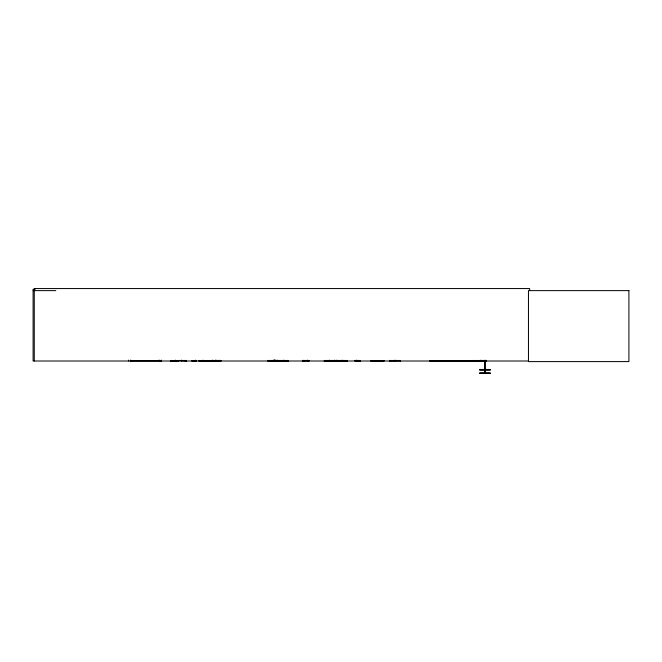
<?xml version="1.0" encoding="UTF-8"?>
<svg xmlns="http://www.w3.org/2000/svg" width="662" height="662" viewBox="0 0 662 662"><rect width="100%" height="100%" fill="white"/><g stroke="black" fill="none" stroke-linecap="round" stroke-linejoin="round"><path stroke-width="0.99" d="M207.454 360.98L207.454 360.418M218.096 360.98L218.104 360.418M269.434 360.98L269.434 360.418M269.699 360.98L269.707 360.418M269.856 360.98L269.864 360.418M280.349 360.98L280.349 360.418M280.506 360.98L280.514 360.418M216.879 360.914L216.888 360.467M324.099 361.005L347.451 361.005M324.413 360.914L324.43 360.467L347.111 360.467L347.161 360.931M332.581 360.914L332.597 360.467M170.523 361.005L177.995 360.864L170.912 360.467M280.175 360.914L280.084 360.418M304.007 360.914L304.032 360.467M308.806 360.931L308.873 360.467L302.898 360.467M191.765 361.005L196.151 360.864L192.245 360.467M160.022 360.931L159.79 360.931M459.494 360.98L459.279 360.542L459.122 360.989M460.065 360.955L459.833 360.542C459.18 361.642 460.562 360.202 460.239 361.005M465.75 360.964L465.866 360.542L465.427 360.98M480.049 360.98L480.149 360.434M480.546 360.823L480.645 360.989M481.39 360.997L481.233 360.749M481.539 360.964L481.713 360.682M481.853 360.972L482.209 360.989M450.855 360.997L434.363 360.823M436.473 360.98L436.746 360.823M442.555 360.98L442.754 360.542L442.952 360.989M445.261 360.964L444.707 360.98L444.98 360.542L445.973 360.964L445.692 360.542L445.402 360.955M448.133 360.972L448.248 360.823M450.094 360.972L450.723 360.823M450.565 360.972L450.706 360.434M463.441 360.98L463.648 360.542L463.913 360.964M466.842 360.989L466.611 360.749M456.763 361.005L456.946 360.542L457.128 360.997M464.327 360.823L463.607 360.749M483.723 360.997L483.566 360.749M483.939 360.989L484.096 360.542L484.311 360.98L429.729 360.716M331.976 360.931L332.026 360.467M340.136 360.931L340.185 360.467M442.009 360.749L441.844 360.98M448.72 360.823L448.588 360.989M35.169 289.294L33.1 289.294L33.1 361.005L528.59 361.005M33.1 290.626L55.807 290.626M198.873 360.55L220.827 360.467M267.911 360.467L280.514 360.467M355.08 360.467L359.929 360.467L359.996 360.931M370.828 360.55L384.076 360.55M389.728 360.467L400.378 360.467M429.754 360.55L486.239 360.467M482.085 360.682L452.667 360.567L452.692 361.005M198.848 360.716L212.154 360.716M370.794 360.732L384.101 360.732M130.737 360.931L159.128 360.931L159.128 360.045M186.105 360.931L186.055 360.467L178.972 360.467L186.436 361.005M198.857 360.972L221 360.931M308.873 360.864L302.939 360.931M355.146 360.931L360.385 361.005M370.811 360.972L384.092 360.972M389.728 360.931L400.378 360.864M429.737 360.972L486.239 360.931M484.733 368.991L485.304 368.991L485.32 370.025M479.702 369.884L490.352 369.884M485.254 372.408L484.683 372.408L484.683 373.442M479.652 373.294L490.302 373.368L490.302 372.855L479.652 372.855L479.652 373.442L490.302 373.442M275.591 360.931L275.516 360.467M206.213 360.914L206.196 360.467M202.315 360.914L202.291 360.467M288.632 361.005L267.903 360.98L267.911 360.418M288.268 360.914L288.251 360.467L281.168 360.467L281.218 360.931M462.97 360.749L463.127 360.989M434.471 360.98L435.008 360.964L434.338 360.682M339.54 360.914L339.523 360.467M338.969 360.914L338.952 360.467M278.628 360.914L278.628 360.418M267.978 360.914L267.978 360.418M529.625 290.626L529.625 288.558L34.267 288.558L34.267 361.005M486.239 360.418L486.239 361.005M485.163 360.26L485.163 373.442M484.791 360.26L484.791 373.442M481.1 360.269L481.1 361.005M480.736 360.269L480.736 361.005M475.597 360.418L475.597 361.005M470.881 360.567L470.881 361.005M463.334 360.567L463.334 361.005M400.378 360.418L400.378 361.005M395.239 360.269L395.239 361.005M394.866 360.269L394.866 361.005M389.728 360.418L389.728 361.005M359.863 360.418L359.863 361.005M356.47 360.269L356.47 361.005M356.305 360.269L356.305 361.005M355.014 360.418L355.014 361.005M347.07 360.418L347.07 361.005M342.37 360.269L342.37 361.005M342.089 360.269L342.089 361.005M340.235 360.418L340.235 361.005M339.474 360.418L339.474 361.005M338.903 360.418L338.903 361.005M337.057 360.269L337.057 361.005M336.768 360.269L336.768 361.005M334.773 360.269L334.773 361.005M334.492 360.269L334.492 361.005M332.638 360.418L332.638 361.005M332.067 360.418L332.067 361.005M331.314 360.418L331.314 361.005M329.461 360.269L329.461 361.005M329.18 360.269L329.18 361.005M324.479 360.418L324.479 361.005M308.939 360.418L308.939 361.005M307.656 360.269L307.656 361.005M307.482 360.269L307.482 361.005M304.222 360.418L304.222 361.005M304.098 360.418L304.098 361.005M302.981 361.005L302.981 360.269L302.865 361.005M288.193 360.418L288.193 361.005M283.89 360.269L283.89 361.005M283.642 360.269L283.642 361.005M281.11 360.418L281.118 361.005M280.241 360.418L280.241 361.005M277.709 360.269L277.709 361.005M277.461 360.269L277.461 361.005M275.963 360.418L275.963 361.005M275.897 360.269L275.847 361.005M275.218 360.269L275.21 361.005M274.995 360.269L275.011 361.005M274.854 360.269L274.953 361.005M274.565 360.269L274.606 361.005M274.416 360.12L274.416 361.005M274.225 360.269L274.233 361.005M273.48 360.269L273.48 361.005M273.423 360.269L273.423 361.005M273.058 360.269L273.166 361.005M220.802 360.418L220.802 361.005M219.594 360.269L219.594 361.005M218.443 360.418L218.443 361.005M218.377 360.418L218.377 361.005M217.335 360.418L217.335 361.005M217.268 360.418L217.244 361.005M216.921 360.418L216.921 361.005M216.118 360.269L216.118 361.005M216.027 360.269L216.027 361.005M215.589 360.269L215.589 361.005M215.241 360.269L215.241 361.005M212.957 360.269L212.974 361.005M212.585 360.269L212.601 361.005M212.221 360.269L212.221 361.005M210.888 360.418L210.888 361.005M207.007 360.418L207.007 361.005M206.122 360.418L206.122 361.005M203.143 360.269L203.143 361.005M203.002 360.269L203.002 361.005M202.224 360.418L202.224 361.005M196.217 360.418L196.217 361.005M195.439 360.269L195.439 361.005M195.298 360.269L195.298 361.005M192.319 360.418L192.319 361.005M185.997 360.418L185.997 361.005M181.694 360.269L181.694 361.005M181.446 360.269L181.446 361.005M178.914 360.418L178.914 361.005M178.045 360.418L178.045 361.005M175.513 360.269L175.513 361.005M175.264 360.269L175.264 361.005M170.97 360.418L170.97 361.005M161.478 360.269L161.478 361.005M161.396 360.269L161.387 361.005M160.328 361.005L160.245 360.418L160.171 361.005M130.737 360.045L130.737 361.005M128.668 360.12L128.668 361.005M457.5 360.542L457.318 361.005L457.5 360.542M628.9 290.626L528.458 290.626L528.458 361.601L628.9 361.601L628.9 290.626M490.352 369.487L479.702 369.437L479.702 370.025L490.352 369.95L490.352 369.437M275.375 361.005L275.375 360.269L275.367 361.005"/></g></svg>
